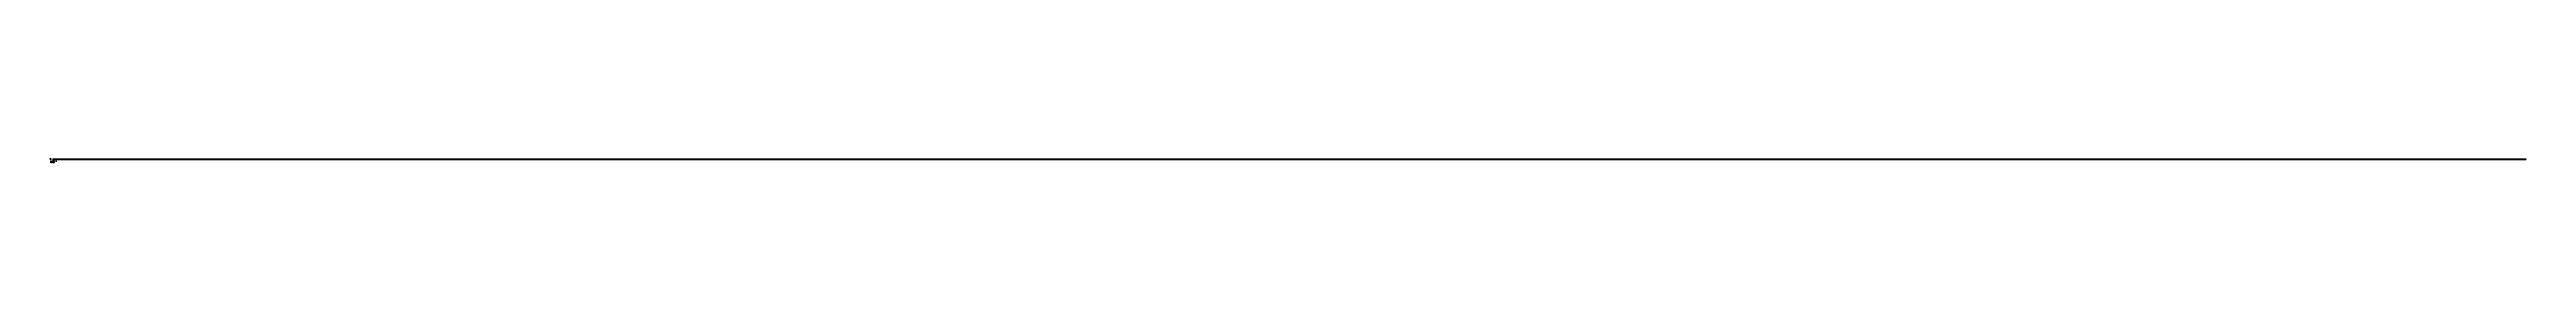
# Model space of a CAD drawing. Extents: x -4 to 10012, y -15 to 4.
import ezdxf

# ---------------------------------------------------------------- set-up
doc = ezdxf.new("R2010")
doc.units = 0
doc.linetypes.add('CENTER', pattern=[50.8, 31.75, -6.35, 6.35, -6.35])
doc.linetypes.add('DASHED', pattern=[19.05, 12.7, -6.35])
doc.layers.get('0').update_dxf_attribs({"linetype": 'CONTINUOUS'})
doc.layers.add('CENTER', color=1, linetype='CENTER')
doc.styles.get("Standard").update_dxf_attribs({"font": 'txt.shx', "height": 3, "bigfont": 'bigfont.shx'})

msp = doc.modelspace()

# ---------------------------------------------------------------- linework, layer by layer
at = {"color": 7, "linetype": 'CONTINUOUS'}
for p, q in [((10, 1.6), (10010, 1.6)), ((10, 1.6), (10, -1.6)), ((10010, 1.6), (10010, -1.6)), ((10, -1.6), (10010, -1.6))]:
    msp.add_line(p, q, dxfattribs=at)
at = {"color": 3, "linetype": 'DASHED'}
for p, q in [((10, 0.8), (10010, 0.8)), ((10, -0.8), (10010, -0.8))]:
    msp.add_line(p, q, dxfattribs=at)
at = {"color": 7, "linetype": 'CONTINUOUS'}
for radius in [1.6, 0.8]:
    msp.add_circle((0, 0), radius, dxfattribs=at)
at = {"layer": 'CENTER', "color": 1, "linetype": 'CENTER'}
for p, q in [((3.6, 0), (-3.6, 0)), ((0, 3.6), (0, -3.6)), ((8, 0), (10012, 0))]:
    msp.add_line(p, q, dxfattribs=at)

# ---------------------------------------------------------------- texts
at = {"color": 7, "linetype": 'CONTINUOUS'}
for s, p in [('PUTF3.2-10', (0, -10)), ('PUTF3.2', (0, -15))]:
    msp.add_text(s, height=3, dxfattribs=at).set_placement(p)

doc.saveas('drawing.dxf')
